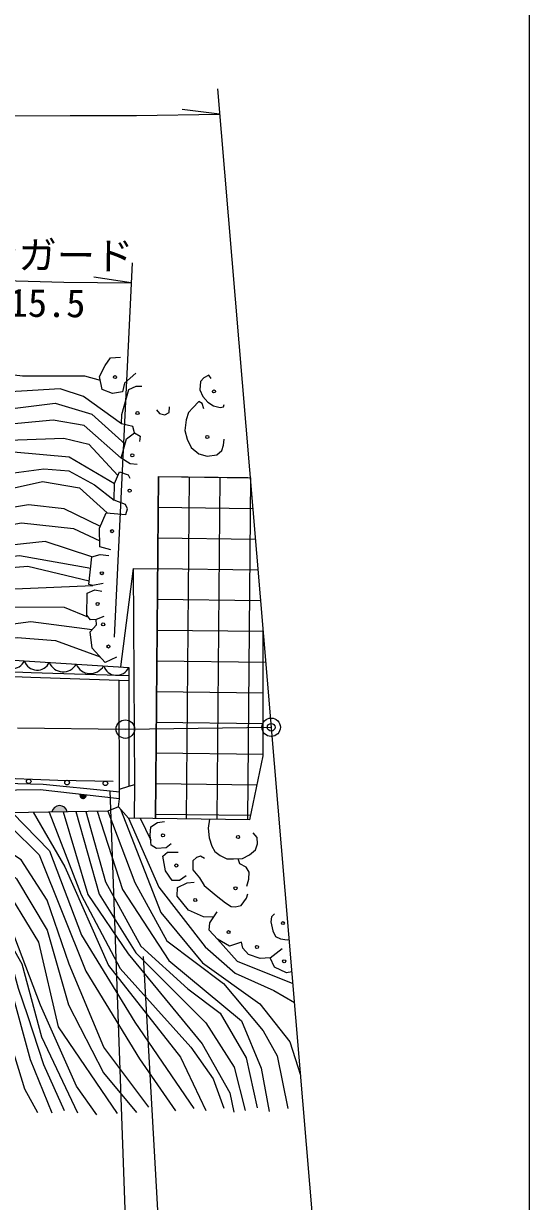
# Model space of a CAD drawing. Units: millimetres at full size, sheet at 1:1000; details may follow other scales. Extents: x 40000 to 680000, y 20000 to 380000.
# Drawn here: x 546034 to 579000, y 242542 to 319298 of the extents above; entities that cross this region are included whole.
import ezdxf
from ezdxf.enums import TextEntityAlignment as Align

# ---------------------------------------------------------------- set-up
doc = ezdxf.new("R2010")
doc.units = ezdxf.units.MM
doc.header["$LTSCALE"] = 1000
doc.header["$PDMODE"] = 32
doc.header["$PDSIZE"] = 500
doc.linetypes.add('CHAIN', pattern=[18.5, 12, -1.5, 3.5, -1.5])
for name, color, linetype, lineweight in [('M-BGD', 7, 'Continuous', 25), ('M-BMK', 2, 'CHAIN', 13), ('M-BMK-OTRS', 5, 'Continuous', 25), ('M-STR-HTXT', 7, 'Continuous', 13), ('M-TTL-BAND', 7, 'Continuous', 25)]:
    doc.layers.add(name, color=color, linetype=linetype, lineweight=lineweight)
doc.layers.add('M-OTRS', color=6, linetype='Continuous')
doc.styles.add('ＭＳ ゴシック', font='')
doc.styles.get('ＭＳ ゴシック').set_extended_font_data('MS Gothic')

msp = doc.modelspace()

# ---------------------------------------------------------------- hatches: boundary and pattern name
at = {"layer": 'M-BGD'}
for points in [[(550114, 269016), (549715, 269061, 0.4608), (549888, 268805, 0.4608)], [(548872, 267937), (547881, 267920, -0.82183)]]:
    msp.add_hatch(color=256, dxfattribs=at).paths.add_polyline_path(points)

# ---------------------------------------------------------------- linework, layer by layer
for p, q in [((554821, 289778), (554632, 267501)), ((554821, 289778), (560801, 289705)), ((556821, 289754), (556632, 267474)), ((558820, 289729), (558631, 267448)), ((560820, 289705), (560631, 267421)), ((554804, 287778), (560970, 287703)), ((554787, 285779), (561138, 285701)), ((552364, 277371), (553205, 283783)), ((553205, 283783), (554770, 283770)), ((554770, 283779), (561307, 283699)), ((554753, 281779), (561475, 281696)), ((554736, 279779), (561644, 279694)), ((554719, 277779), (561812, 277692)), ((554702, 275779), (561639, 275694)), ((554685, 273779), (561640, 273694)), ((554668, 271779), (561640, 271694)), ((554651, 269779), (561248, 269698)), ((553634, 267514), (554320, 266083)), ((554634, 267779), (560829, 267703))]:
    msp.add_line(p, q, dxfattribs=at)
for points in [[(495738, 306668), (501560, 303620), (504837, 300295), (509020, 294024), (511018, 291516), (514472, 288851), (517782, 288206), (523623, 289068), (529636, 290220), (538481, 290312), (545375, 291396), (548997, 291057), (551956, 289326)], [(501151, 305604), (506331, 300744), (510750, 294912), (513058, 292030), (515934, 290445), (518683, 290065), (526147, 291290), (535266, 292220), (542652, 292071), (548661, 292282), (550289, 291880), (552176, 289850)], [(552394, 290983), (549975, 293109), (547970, 293448), (541737, 292865), (537019, 293652), (533006, 293625), (525010, 292595), (519586, 291850), (515586, 292271), (513620, 293180), (510248, 297359), (506392, 302913), (505026, 304218)], [(506711, 304051), (509747, 300334), (511993, 296694), (514272, 294550), (516819, 293511), (521546, 293336), (531256, 295051), (535493, 294837), (542154, 293823), (548085, 294563), (550482, 293834), (552647, 291890)], [(534037, 297764), (545969, 296340), (550016, 296351), (551029, 296050)], [(553354, 296519), (552619, 295871), (552480, 295295), (551825, 295196), (551150, 295454), (550978, 296300), (551355, 297018), (551706, 297520), (552355, 297553)], [(552414, 293222), (549935, 294997), (548426, 295499), (543361, 295195), (534297, 296348), (531067, 296357), (526494, 295878)], [(558256, 296169), (558117, 296396), (557790, 296219), (557564, 295968), (557526, 295427), (557727, 295000), (558042, 294635), (558419, 294396), (558847, 294270), (559061, 294321), (559111, 294484)], [(553268, 292631), (553148, 293050), (552414, 293222), (552440, 293819), (552891, 295461), (553367, 295672), (553731, 295672)], [(554708, 294132), (554884, 293881), (555249, 293793), (555513, 293943), (555551, 294321)], [(557777, 294195), (557677, 294534), (557463, 294673), (557060, 294258), (556784, 293956), (556620, 293466), (556544, 292787), (556695, 292221), (556947, 291680), (557450, 291253), (557991, 291102), (558633, 291190), (558947, 291479), (559073, 291818), (559111, 292221)], [(553447, 290569), (552984, 290608), (552394, 290983), (552745, 292241), (553268, 292631), (553632, 292413), (553586, 292056)], [(520638, 286804), (525539, 287817), (532264, 288600), (539192, 289192), (547365, 290288), (548987, 290145), (550657, 289232), (551929, 288245)], [(524026, 285610), (532700, 287059), (539871, 287796), (547268, 289457), (549683, 289051), (551478, 287406)], [(551717, 285009), (551004, 285194), (550992, 286409), (551427, 287411), (552707, 287305), (552813, 287678), (552681, 287968), (551929, 288245), (551956, 289326), (552276, 290085), (552851, 289881), (552950, 289676)], [(554632, 267501), (554821, 289778), (560650, 289707)], [(551040, 286521), (548673, 287670), (546359, 287943), (540428, 286967), (531161, 285536), (527111, 284491), (525720, 284397)], [(526409, 283451), (537911, 285380), (545904, 286757), (549280, 286400), (551000, 285582)], [(550491, 284547), (547434, 285547), (539589, 284710), (527384, 282113)], [(498036, 284912), (501066, 283506), (510206, 281294), (519701, 279475), (525497, 278636), (533905, 277727), (538522, 277330), (546525, 277019), (552897, 276810)], [(497944, 284609), (500962, 283207), (510140, 280986), (519649, 279165), (525458, 278324), (533875, 277414), (538502, 277017), (546513, 276705), (552887, 276496)], [(527774, 281577), (537560, 283725), (545780, 284630), (550409, 283812)], [(551216, 282817), (550556, 282685), (550292, 282751), (550491, 284547), (551031, 284705), (551599, 284639)], [(550314, 282952), (546303, 283923), (543336, 283670), (539293, 282939), (532868, 282420), (528080, 281157)], [(553257, 267519), (553286, 269703), (553205, 283783)], [(528668, 280741), (537283, 281516), (545474, 282473), (550556, 282685)], [(551255, 280649), (550766, 280465), (550397, 280439), (550159, 280742), (550186, 282171), (550688, 282395), (551136, 282303)], [(550278, 280590), (548709, 281238), (545132, 281277), (536941, 280241), (530064, 280319)], [(532230, 279663), (539100, 279355), (546512, 280334), (550512, 279816)], [(552086, 278000), (551360, 277657), (550502, 278606), (550371, 279661), (550793, 280122), (550766, 280465)], [(560770, 267420), (561640, 271573), (561638, 279760)], [(546957, 248310), (546113, 249854), (544360, 255551), (541542, 259100), (538790, 260838), (535437, 261244), (530451, 259985), (528291, 259088), (520787, 258439), (510989, 260063), (497945, 263674), (492919, 266907), (488397, 273974), (485624, 279044)], [(486741, 278748), (490083, 272614), (493593, 267665), (496520, 265555), (500019, 264221), (507943, 262336), (514614, 259844), (520398, 259516), (528604, 260522), (534886, 262042), (538624, 262112), (540648, 261434), (542953, 259585), (544360, 257943), (545214, 256412), (546458, 251795), (547866, 248326)], [(538545, 278843), (539075, 279180), (540284, 278140), (552891, 277338), (552891, 269604)], [(539679, 278660), (545622, 279284), (548121, 279098), (551019, 278035)], [(548695, 248456), (547357, 251437), (546302, 254629), (545712, 256413), (545259, 258090), (542876, 261422), (540714, 262775), (537666, 263239), (533890, 262858), (527352, 261023), (522817, 260389), (515182, 260642), (510193, 261844), (500133, 265408), (496872, 266443), (494447, 267771), (491399, 271146), (487428, 278566)], [(487879, 278446), (489438, 275947), (491134, 272514), (495239, 268307), (497690, 266890), (511802, 262356), (517403, 260992), (523182, 260792), (529065, 261904), (534964, 263847), (538236, 264311), (540963, 263663), (543968, 261456), (545929, 258019), (547193, 253264), (549551, 248319)], [(494036, 277262), (495889, 276780), (498746, 276527), (504152, 275331), (523364, 271549), (529793, 270731), (535673, 270240), (544845, 269801), (547311, 269727), (551676, 269295), (552287, 269227)], [(550812, 248190), (549475, 250046), (547144, 255343), (544993, 260992), (542360, 263827), (539394, 265017), (536680, 265018), (527839, 262883), (525125, 262055), (520553, 261588), (516357, 262001), (505603, 264806), (497920, 267664), (493845, 270416), (491666, 272688), (489863, 276344)], [(552230, 268252), (551533, 267980), (545083, 267874), (535999, 268359), (524502, 270130), (524522, 270605), (520452, 271038), (513324, 272193), (500933, 274988), (498579, 275474), (495660, 275743), (495734, 276393)], [(552288, 268770), (547117, 269355), (542483, 269308), (536578, 269717), (530665, 270188), (520458, 271584), (498668, 276056), (495734, 276393)], [(560770, 267420), (552881, 267524), (552230, 268252), (552288, 268770), (552263, 276516)], [(490963, 275822), (491536, 273733), (495160, 269932), (504115, 265774), (518561, 262435), (525599, 263099), (534477, 265308), (539069, 265758), (542049, 264923), (545307, 262223), (547011, 259433), (548284, 253930), (552127, 248279)], [(491528, 275678), (494100, 272327), (496186, 270383), (501454, 267672), (506935, 265599), (515016, 263653), (520128, 263387), (526026, 264155), (536207, 266758), (539647, 267150), (542454, 266367), (545578, 263557), (547572, 260217), (548952, 255353), (551243, 250928), (553392, 248343)], [(554203, 248692), (551273, 252590), (549014, 258005), (547583, 262178), (545871, 264806), (543045, 266646), (539939, 267651), (536316, 267937), (533121, 267496), (526906, 265113), (522490, 264353), (518181, 264194), (513253, 264688), (506229, 266311), (498932, 269259), (495105, 271665), (492099, 275850)], [(504355, 275539), (507211, 274894), (514288, 273337), (520806, 272139), (524387, 271649), (527111, 271395), (533500, 270737), (536485, 270450), (539485, 270258), (543833, 270162), (548270, 269998), (551876, 269929)], [(552286, 269407), (552891, 269604), (553286, 269703)], [(542625, 268005), (545169, 266989), (547057, 265123), (550091, 257554), (553594, 251844), (555928, 248451)], [(546656, 267900), (548721, 264350), (551571, 257922), (556266, 251946), (557921, 248467)], [(547694, 267917), (549786, 262524), (552324, 257711), (556937, 252605), (558383, 250527), (559075, 248622)], [(548607, 267932), (550230, 262535), (552856, 258676), (557665, 252821), (559481, 249623), (559740, 248370)], [(549443, 267946), (550970, 262569), (553344, 258745), (557921, 254171), (559764, 251282), (560466, 248475)], [(550097, 267957), (551384, 263363), (553679, 259176), (556744, 256400), (558847, 254802), (560551, 251900), (561247, 248651)], [(550835, 267969), (552492, 262877), (555493, 258252), (560229, 254320), (561517, 251229), (562033, 248407)], [(551533, 267980), (553287, 263332), (555370, 259533), (559071, 256744), (561641, 253664), (562551, 252027), (563260, 248607)], [(552353, 268114), (554987, 261369), (557690, 258099), (561436, 255429), (563381, 252951), (564078, 250778)], [(545291, 267878), (547732, 265394), (549814, 259886), (553279, 254234), (557137, 248601)], [(552881, 267524), (554858, 263023), (557867, 259141), (559821, 257422), (562333, 256291), (563680, 255503)], [(555645, 265843), (555337, 265588), (554699, 265536), (554354, 265753), (554286, 266413), (554331, 266953), (554767, 267246), (555225, 267306)], [(558153, 267454), (558074, 266858), (558129, 266238), (558296, 265701), (558491, 265350), (558843, 265081), (559287, 264878), (559722, 264868), (560306, 264887), (560750, 265137), (561139, 265451), (561269, 265840), (561250, 266266), (561000, 266562)], [(556629, 263769), (556194, 263462), (555714, 263447), (555286, 264077), (555113, 265039), (555406, 265294), (556104, 265309)], [(557824, 264888), (557565, 265041), (557306, 264947), (557058, 264746), (557058, 264452), (557070, 264158), (557494, 263628), (557812, 263133), (558590, 262473), (559191, 262002), (559556, 261755), (559827, 261731), (560205, 261826), (560558, 262297), (560652, 262591)], [(560581, 263086), (560707, 263538), (560736, 263995), (560536, 264315), (560135, 264544), (560024, 264878)], [(558408, 261060), (557765, 261087), (556781, 261531), (556037, 262440), (556075, 263010), (556698, 263302), (557141, 263347)], [(562107, 258419), (561446, 258382), (560687, 258644), (560320, 259057), (560245, 259432), (559448, 259186), (558682, 259643), (558119, 260228), (558171, 260696), (558644, 261424)], [(562377, 261278), (562190, 261092), (562154, 260754), (562276, 260179), (562442, 259813), (562787, 259647), (563218, 259597), (563334, 259618)], [(558682, 259643), (559961, 258210), (563576, 256739)], [(563512, 257509), (563166, 257437), (562377, 257812), (562107, 258419), (562880, 259019)]]:
    msp.add_lwpolyline(points, dxfattribs=at)
for centre, radius in [((551998, 296259), 100), ((558439, 295326), 100), ((553461, 293916), 100), ((558006, 292353), 100), ((553117, 291163), 100), ((552945, 288863), 100), ((551804, 286218), 100), ((551136, 283478), 100), ((550856, 281478), 100), ((551222, 280145), 100), ((551566, 278705), 100), ((562170, 273444), 600), ((552665, 273320), 600), ((546369, 269918), 150), ((548868, 269836), 150), ((551367, 269788), 150), ((555117, 266403), 100), ((560010, 266286), 100), ((555985, 264434), 100), ((559843, 262948), 100), ((557221, 262180), 100), ((562933, 260678), 100), ((559392, 260094), 100), ((561246, 259126), 100), ((563016, 258191), 100)]:
    msp.add_circle(centre, radius, dxfattribs=at)
for centre, radius, start, end in [((545298, 278150), 886, 198.07193, 334.64007), ((546924, 278023), 863, 197.01795, 335.69406), ((548613, 278022), 970, 201.44989, 331.26211), ((550383, 277934), 994, 202.34761, 330.3644), ((552090, 277717), 886, 198.07193, 334.64007), ((549911, 269007), 203, 164.58319, 2.50658), ((548378, 267831), 505, 12.11483, 169.77302)]:
    msp.add_arc(centre, radius, start, end, dxfattribs=at)
at = {"layer": 'M-BMK'}
msp.add_lwpolyline([(545642, 273400), (552665, 273320), (562170, 273444)], dxfattribs=at)
at = {"layer": 'M-BMK-OTRS'}
msp.add_line((558667, 315053), (565217, 237249), dxfattribs=at)
at = {"layer": 'M-OTRS'}
msp.add_point((562170, 273444), dxfattribs=at)
at = {"layer": 'M-STR-HTXT'}
for p, q in [((558806, 313400), (556370, 313702)), ((553109, 303699), (551938, 279305)), ((553047, 302407), (550619, 302772)), ((552814, 237333), (551676, 269295)), ((555042, 237370), (553860, 258512))]:
    msp.add_line(p, q, dxfattribs=at)
for points in [[(506544, 318219), (510610, 317325), (513782, 316682), (516715, 316133), (520102, 315585), (523870, 315108), (527448, 314632), (530834, 314250), (534360, 313927), (537916, 313633), (541927, 313419), (545456, 313286), (549066, 313312), (553398, 313312), (558806, 313400)], [(538665, 302878), (543984, 302577), (548648, 302449), (553047, 302407)]]:
    msp.add_lwpolyline(points, dxfattribs=at)
at = {"layer": 'M-TTL-BAND'}
msp.add_line((579000, 20000), (579000, 370000), dxfattribs=at)

# ---------------------------------------------------------------- texts
at = {"layer": 'M-STR-HTXT', "style": 'ＭＳ ゴシック'}
for s, p in [('ストンガード', (538182, 302832)), ('L=15.5', (542566, 299674))]:
    msp.add_text(s, height=1833, rotation=359.456, dxfattribs=at).set_placement(p, align=Align.BOTTOM_LEFT)

doc.saveas('drawing.dxf')
